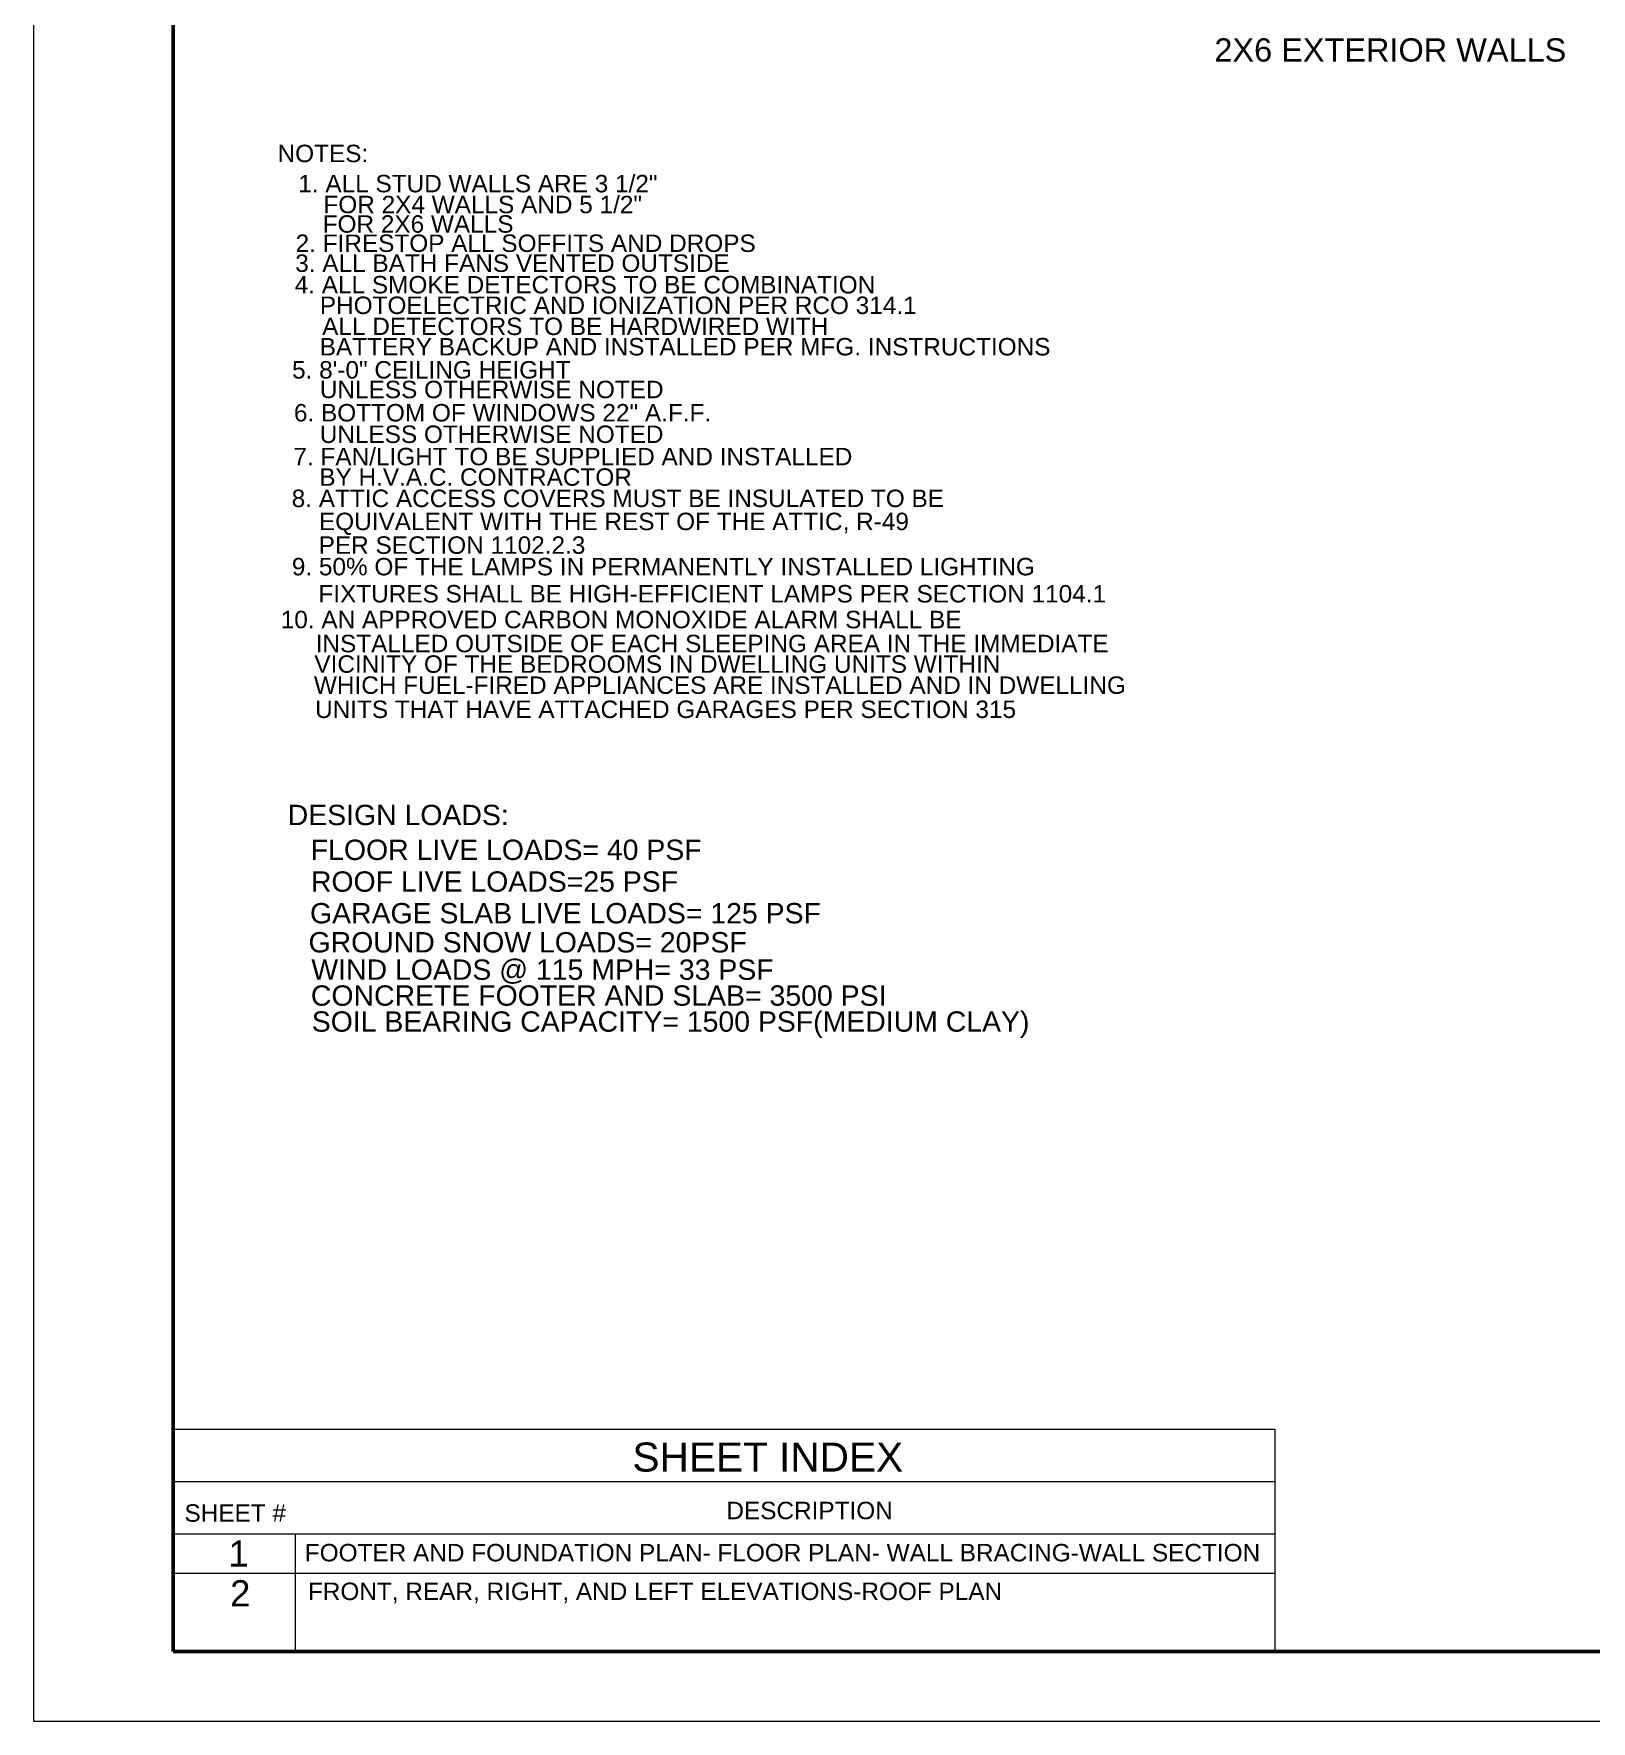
# Model space of a CAD drawing. Header units: inches. Extents: x -4443104 to -4439086, y 793046 to 798506.
# Drawn here: x -4443104 to -4442568, y 793065 to 793645 of the extents above; entities that cross this region are included whole.
import ezdxf

# ---------------------------------------------------------------- set-up
doc = ezdxf.new("R2010")
doc.units = ezdxf.units.IN
doc.header["$MEASUREMENT"] = 0
doc.linetypes.add('DGN Style 2', pattern=[20.825219, 12.495132, -8.330088])
doc.layers.add('Level 1', color=7, linetype='Continuous', lineweight=0)
doc.layers.add('Level 3', color=7, linetype='Continuous', lineweight=0)
doc.styles.add('Style-Arial', font='arial.ttf')

msp = doc.modelspace()

# ---------------------------------------------------------------- linework, layer by layer
at = {"layer": 'Level 1', "color": 7, "linetype": 'Continuous', "lineweight": 0}
for q in [(-4443104.1998, 794216.7658), (-4441376.1998, 793064.7658)]:
    msp.add_line((-4443104.1998, 793064.7658), q, dxfattribs=at)
at = {"layer": 'Level 1', "color": 7, "linetype": 'Continuous', "lineweight": 53}
for q in [(-4443056.1998, 794192.7658), (-4441424.1998, 793088.7658)]:
    msp.add_line((-4443056.1998, 793088.7658), q, dxfattribs=at)
at = {"layer": 'Level 3', "color": 7, "linetype": 'Continuous', "lineweight": 13}
for p, q in [((-4443056.1998, 793147.2658), (-4442677.0675, 793147.2658)), ((-4443056.1998, 793129.2658), (-4442677.0675, 793129.2658)), ((-4443014.1998, 793129.2658), (-4443014.1998, 793088.7658)), ((-4443056.1998, 793115.7658), (-4442677.0675, 793115.7658)), ((-4443056.1998, 793088.7658), (-4442677.0675, 793088.7658))]:
    msp.add_line(p, q, dxfattribs=at)
at = {"layer": 'Level 3', "color": 7, "linetype": 'Continuous', "lineweight": 13, "flags": 128}
msp.add_lwpolyline([(-4443056.1998, 793088.7658), (-4443056.1998, 793165.2658), (-4442677.0675, 793165.2658), (-4442677.0675, 793088.7658)], dxfattribs=at)

# ---------------------------------------------------------------- texts
at = {"layer": 'Level 3', "color": 120, "linetype": 'Continuous', "lineweight": 13, "style": 'Style-Arial'}
msp.add_text('2X6 EXTERIOR WALLS', height=8, dxfattribs=at).set_placement((-4442697.9163, 793635.8996))
at = {"layer": 'Level 3', "color": 7, "linetype": 'Continuous', "lineweight": 13, "style": 'Style-Arial'}
for s, height, p in [('NOTES:', 6, (-4443020.2989, 793601.2828)), ('1. ALL STUD WALLS ARE 3 1/2"', 6, (-4443013.162, 793590.9063)), ('FOR 2X4 WALLS AND 5 1/2"', 6, (-4443004.5159, 793583.7192)), ('FOR 2X6 WALLS', 6, (-4443004.782, 793577.0119)), ('2. FIRESTOP ALL SOFFITS AND DROPS', 6, (-4443014.089, 793570.3858)), ('3. ALL BATH FANS VENTED OUTSIDE', 6, (-4443014.2124, 793563.5198)), ('4. ALL SMOKE DETECTORS TO BE COMBINATION', 6, (-4443014.4051, 793556.1175)), ('PHOTOELECTRIC AND IONIZATION PER RCO 314.1', 6, (-4443005.75, 793549.0333)), ('ALL DETECTORS TO BE HARDWIRED WITH', 6, (-4443004.9552, 793541.7874)), ('BATTERY BACKUP AND INSTALLED PER MFG. INSTRUCTIONS', 6, (-4443005.7882, 793534.7786)), ('5. 8\'-0" CEILING HEIGHT', 6, (-4443015.3105, 793526.8274)), ('UNLESS OTHERWISE NOTED', 6, (-4443005.7396, 793520.0619)), ('UNLESS OTHERWISE NOTED', 6, (-4443005.7794, 793504.6547)), ('7. FAN/LIGHT TO BE SUPPLIED AND INSTALLED', 6, (-4443014.8435, 793496.9719)), ('BY H.V.A.C. CONTRACTOR', 6, (-4443005.9432, 793489.9259)), ('8. ATTIC ACCESS COVERS MUST BE INSULATED TO BE', 6, (-4443015.4275, 793482.5911)), ('EQUIVALENT WITH THE REST OF THE ATTIC, R-49', 6, (-4443006.0564, 793474.652)), ('PER SECTION 1102.2.3', 6, (-4443006.152, 793466.5086)), ('9. 50% OF THE LAMPS IN PERMANENTLY INSTALLED LIGHTING', 6, (-4443015.3858, 793459.0969)), ('FIXTURES SHALL BE HIGH-EFFICIENT LAMPS PER SECTION 1104.1', 6, (-4443006.2471, 793449.7637)), ('10. AN APPROVED CARBON MONOXIDE ALARM SHALL BE', 6, (-4443019.1998, 793440.8853)), ('INSTALLED OUTSIDE OF EACH SLEEPING AREA IN THE IMMEDIATE', 6, (-4443007.1848, 793432.6268)), ('VICINITY OF THE BEDROOMS IN DWELLING UNITS WITHIN', 6, (-4443007.6396, 793425.563)), ('WHICH FUEL-FIRED APPLIANCES ARE INSTALLED AND IN DWELLING', 6, (-4443007.7916, 793418.3164)), ('UNITS THAT HAVE ATTACHED GARAGES PER SECTION 315', 6, (-4443007.3959, 793410.0061)), ('DESIGN LOADS:', 7, (-4443016.8016, 793373.14)), ('FLOOR LIVE LOADS= 40 PSF', 7, (-4443008.8681, 793361.15)), ('ROOF LIVE LOADS=25 PSF', 7, (-4443008.8215, 793350.2238)), ('GARAGE SLAB LIVE LOADS= 125 PSF', 7, (-4443009.1342, 793339.3318)), ('GROUND SNOW LOADS= 20PSF', 7, (-4443009.6411, 793329.3289)), ('WIND LOADS @ 115 MPH= 33 PSF', 7, (-4443008.677, 793319.9156)), ('CONCRETE FOOTER AND SLAB= 3500 PSI', 7, (-4443008.8242, 793310.9908)), ('SOIL BEARING CAPACITY= 1500 PSF(MEDIUM CLAY)', 7, (-4443008.5207, 793302.047)), ('SHEET INDEX', 10, (-4442898.1671, 793150.684)), ('SHEET #', 6, (-4443052.334, 793133.4269)), ('DESCRIPTION', 6, (-4442865.8525, 793134.2947)), ('DESCRIPTION', 6, (-4442865.8525, 793134.2947)), ('1', 9, (-4443037.224, 793117.9771)), ('FOOTER AND FOUNDATION PLAN- FLOOR PLAN- WALL BRACING-WALL SECTION', 6, (-4443010.9258, 793119.7857)), ('2', 9, (-4443036.629, 793104.3089)), ('FRONT, REAR, RIGHT, AND LEFT ELEVATIONS-ROOF PLAN', 6, (-4443009.8466, 793106.4875))]:
    msp.add_text(s, height=height, dxfattribs=at).set_placement(p)
at = {"layer": 'Level 3', "color": 30, "linetype": 'DGN Style 2', "lineweight": 13, "style": 'Style-Arial'}
msp.add_text('6. BOTTOM OF WINDOWS 22" A.F.F.', height=6, dxfattribs=at).set_placement((-4443014.6686, 793512.0607))

doc.saveas('drawing.dxf')
